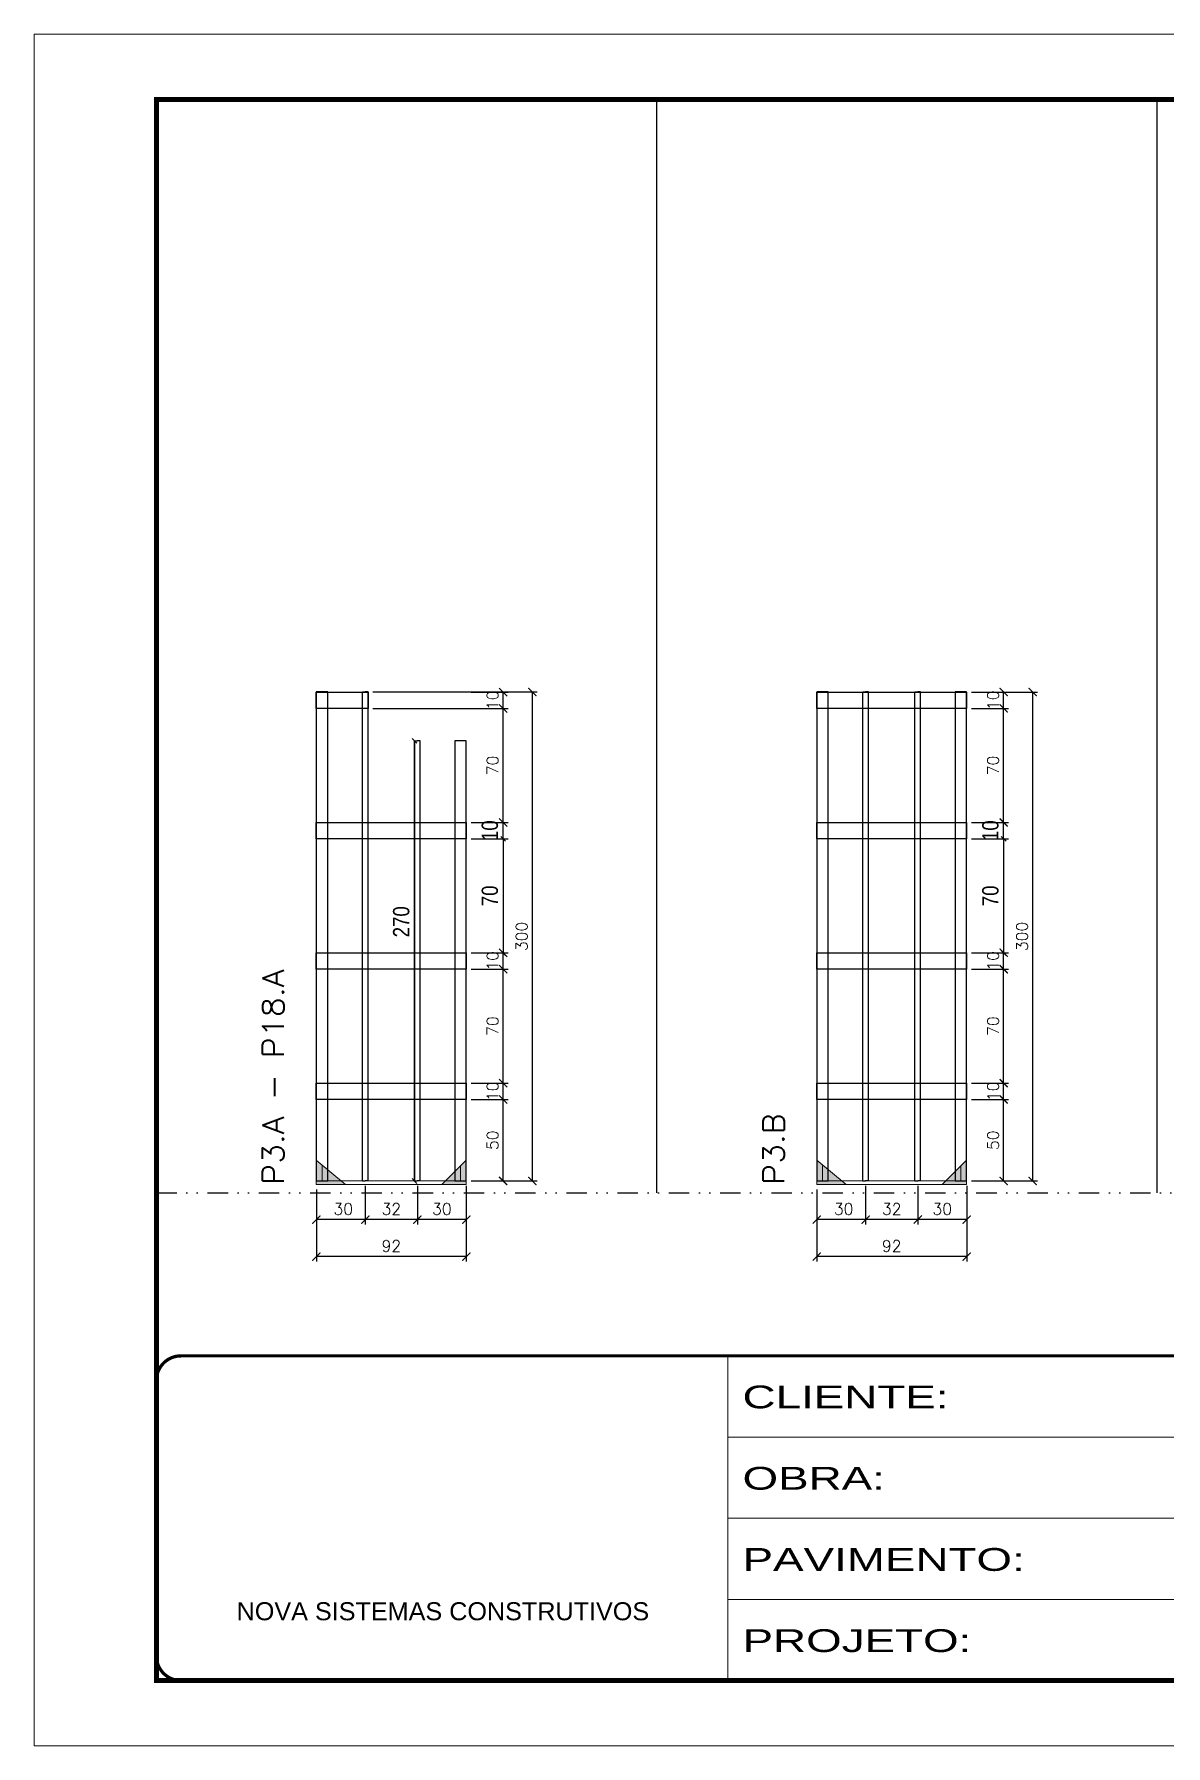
# Model space of a CAD drawing. Header units: millimetres. Extents: x 169816 to 178745, y 96537 to 113647.
# Drawn here: x 173013 to 173708, y 103429 to 104479 of the extents above; entities that cross this region are included whole.
import ezdxf

# ---------------------------------------------------------------- set-up
doc = ezdxf.new("R2010")
doc.units = ezdxf.units.MM
for name, pattern in [('CONTINUO', [0]), ('DASHED', [0.75, 0.5, -0.25]), ('DIVIDE2', [0.625, 0.25, -0.125, 0, -0.125, 0, -0.125]), ('HIDDEN', [0.375, 0.25, -0.125])]:
    doc.linetypes.add(name, pattern=pattern)
for name, color, linetype in [('COTA', 241, 'Continuous'), ('Nível', 160, 'Continuous'), ('SARR_2.2x10', 60, 'Continuous'), ('SARR_3.5x7', 81, 'Continuous'), ('SARR_7x7', 40, 'Continuous'), ('Texto Nível', 251, 'Continuous')]:
    doc.layers.add(name, color=color, linetype=linetype)
for name, color, linetype, lineweight in [('Folhas', 255, 'Continuous', 9), ('Madeira', 126, 'Continuous', 18), ('Sarr 2.2x7', 40, 'Continuous', 9), ('SARRAFO DE PRESSAO', 251, 'DASHED', 9), ('Texto Seção', 7, 'Continuous', 15)]:
    doc.layers.add(name, color=color, linetype=linetype, lineweight=lineweight)
doc.styles.add('ARIAL', font='arial.ttf')
doc.styles.add('COTA TECNICA', font='techl___.ttf', dxfattribs={"height": 10})
doc.styles.add('REGUA-120', font='ROMANS.shx', dxfattribs={"height": 15})
doc.styles.add('ROMANS', font='romans.shx')
doc.styles.add('Tecnologia', font='')
doc.styles.get('Tecnologia').set_extended_font_data('Forgotten Futurist')
doc.dimstyles.new('Cota Paínel', dxfattribs={"dimtxt": 7, "dimasz": 5, "dimexe": 3, "dimexo": 3, "dimgap": 3, "dimtad": 1, "dimdec": 1, "dimzin": 12, "dimdsep": 46, "dimtxsty": 'ROMANS', "dimblk": 'ARCHTICK', "dimcen": 0, "dimclrd": 4, "dimclre": 4, "dimclrt": 1, "dimadec": 1, "dimazin": 3, "dimtfac": 1, "dimtdec": 1, "dimtmove": 0, "dimatfit": 3, "dimldrblk": 'OBLIQUE', "dimfxl": 1, "dimtolj": 1, "dimtzin": 12, "dimarcsym": 0})
doc.dimstyles.new('PAINEL', dxfattribs={"dimtxt": 10, "dimasz": 3, "dimexe": 3, "dimexo": 3, "dimgap": 3, "dimtad": 1, "dimdec": 1, "dimzin": 12, "dimdsep": 46, "dimtxsty": 'COTA TECNICA', "dimblk1": 'OBLIQUE', "dimblk2": 'OBLIQUE', "dimsah": 1, "dimcen": 0.9, "dimclrd": 4, "dimclre": 4, "dimclrt": 240, "dimadec": 1, "dimazin": 3, "dimtfac": 1, "dimtdec": 1, "dimtmove": 0, "dimatfit": 3, "dimfxl": 1, "dimtolj": 1, "dimtzin": 12, "dimarcsym": 0})

# ---------------------------------------------------------------- blocks, each defined once
blk = doc.blocks.new('9999999999')
at = {"color": 30, "linetype": 'CONTINUO'}
for p, q in [((98564.6, 34230.2), (98564.6, 34429.4)), ((98564.6, 34379.6), (99584, 34379.6)), ((98564.6, 34329.8), (99488, 34329.8)), ((98564.6, 34280), (99488, 34280))]:
    blk.add_line(p, q, dxfattribs=at)
at = {"color": 30, "linetype": 'CONTINUO', "const_width": 2}
blk.add_lwpolyline([(99584, 34230.2), (99584, 34414.4, 0.414214), (99569, 34429.4), (98229, 34429.4, 0.414214), (98214, 34414.4), (98214, 34245.2, 0.414214), (98229, 34230.2), (99584, 34230.2)], format="xyb", dxfattribs=at)
at = {"layer": 'Folhas'}
blk.add_lwpolyline([(98139, 34190.2), (99624, 34190.2), (99624, 35240.2), (98139, 35240.2)], close=True, dxfattribs=at)
at = {"layer": 'Folhas', "color": 30, "const_width": 3}
blk.add_lwpolyline([(98214, 34230.2), (99584, 34230.2), (99584, 35200.2), (98214, 35200.2)], close=True, dxfattribs=at)
at = {"color": 7, "linetype": 'Continuous', "ltscale": 5, "style": 'ARIAL'}
blk.add_text('NOVA SISTEMAS CONSTRUTIVOS', height=11.059, dxfattribs=at).set_placement((98263.2, 34267.2))
at = {"layer": 'Folhas', "color": 7, "style": 'Tecnologia', "width": 1.5}
for s, p in [('CLIENTE:', (98573.7, 34397.2)), ('OBRA:', (98573.7, 34347.3)), ('PAVIMENTO:', (98573.7, 34297.5)), ('PROJETO:', (98573.7, 34247.7))]:
    blk.add_text(s, height=14, dxfattribs=at).set_placement(p)
blk = doc.blocks.new('_ArchTick')
at = {"color": 0, "linetype": 'ByBlock', "const_width": 0.15}
blk.add_lwpolyline([(-0.5, -0.5), (0.5, 0.5)], dxfattribs=at)
blk = doc.blocks.new('*D1181')
at = {"layer": 'COTA', "color": 4, "lineweight": -2, "transparency": 16777216}
for p, q in [((173186.2, 103756.8), (173186.2, 103725.6)), ((173278.2, 103756.8), (173278.2, 103725.6)), ((173278.2, 103728.6), (173186.2, 103728.6))]:
    blk.add_line(p, q, dxfattribs=at)
at = {"layer": 'Defpoints', "color": 0, "transparency": 16777216}
for p in [(173186.2, 103759.8), (173278.2, 103759.8), (173186.2, 103728.6)]:
    blk.add_point(p, dxfattribs=at)
at = {"layer": 'COTA', "color": 4, "lineweight": -2, "transparency": 16777216, "xscale": 5, "yscale": 5, "zscale": 5, "rotation": 180}
blk.add_blockref('_ArchTick', (173186.2, 103728.6), dxfattribs=at)
at = {"layer": 'COTA', "color": 4, "lineweight": -2, "transparency": 16777216, "xscale": 5, "yscale": 5, "zscale": 5}
blk.add_blockref('_ArchTick', (173278.2, 103728.6), dxfattribs=at)
at = {"layer": 'COTA', "color": 1, "transparency": 16777216, "insert": (173232.2, 103735.1), "char_height": 7, "attachment_point": 5, "style": 'ROMANS'}
blk.add_mtext('\\A1;92', dxfattribs=at)
blk = doc.blocks.new('_Oblique')
at = {"color": 0, "linetype": 'ByBlock', "lineweight": -2}
blk.add_line((-0.5, -0.5), (0.5, 0.5), dxfattribs=at)
blk = doc.blocks.new('*D1182')
at = {"layer": 'COTA', "color": 4, "lineweight": -2, "transparency": 16777216}
for p, q in [((173216.2, 103772), (173216.2, 103748.3)), ((173186.2, 103769.8), (173186.2, 103748.3)), ((173216.2, 103751.3), (173186.2, 103751.3))]:
    blk.add_line(p, q, dxfattribs=at)
at = {"layer": 'Defpoints', "color": 0, "transparency": 16777216}
for p in [(173186.2, 103772.8), (173216.2, 103775), (173186.2, 103751.3)]:
    blk.add_point(p, dxfattribs=at)
at = {"layer": 'COTA', "color": 4, "lineweight": -2, "transparency": 16777216, "xscale": 5, "yscale": 5, "zscale": 5, "rotation": 180}
blk.add_blockref('_ArchTick', (173186.2, 103751.3), dxfattribs=at)
at = {"layer": 'COTA', "color": 4, "lineweight": -2, "transparency": 16777216, "xscale": 5, "yscale": 5, "zscale": 5}
blk.add_blockref('_ArchTick', (173216.2, 103751.3), dxfattribs=at)
at = {"layer": 'COTA', "color": 1, "transparency": 16777216, "insert": (173202.7, 103757.8), "char_height": 7, "attachment_point": 5, "style": 'ROMANS'}
blk.add_mtext('\\A1;30', dxfattribs=at)
blk = doc.blocks.new('*D1183')
at = {"layer": 'COTA', "color": 4, "lineweight": -2, "transparency": 16777216}
for p, q in [((173248.2, 103772), (173248.2, 103748.3)), ((173278.2, 103772), (173278.2, 103748.3)), ((173278.2, 103751.3), (173248.2, 103751.3))]:
    blk.add_line(p, q, dxfattribs=at)
at = {"layer": 'Defpoints', "color": 0, "transparency": 16777216}
for p in [(173248.2, 103775), (173278.2, 103775), (173248.2, 103751.3)]:
    blk.add_point(p, dxfattribs=at)
at = {"layer": 'COTA', "color": 4, "lineweight": -2, "transparency": 16777216, "xscale": 5, "yscale": 5, "zscale": 5, "rotation": 180}
blk.add_blockref('_ArchTick', (173248.2, 103751.3), dxfattribs=at)
at = {"layer": 'COTA', "color": 4, "lineweight": -2, "transparency": 16777216, "xscale": 5, "yscale": 5, "zscale": 5}
blk.add_blockref('_ArchTick', (173278.2, 103751.3), dxfattribs=at)
at = {"layer": 'COTA', "color": 1, "transparency": 16777216, "insert": (173263.2, 103757.8), "char_height": 7, "attachment_point": 5, "style": 'ROMANS'}
blk.add_mtext('\\A1;30', dxfattribs=at)
blk = doc.blocks.new('*D1184')
at = {"layer": 'COTA', "color": 4, "lineweight": -2, "transparency": 16777216}
for p, q in [((173281.2, 103825), (173303.8, 103825)), ((173300.8, 103775), (173300.8, 103825)), ((173281.2, 103775), (173303.8, 103775))]:
    blk.add_line(p, q, dxfattribs=at)
at = {"layer": 'Defpoints', "color": 0, "transparency": 16777216}
for p in [(173278.2, 103825), (173300.8, 103825), (173278.2, 103775)]:
    blk.add_point(p, dxfattribs=at)
at = {"layer": 'COTA', "color": 4, "lineweight": -2, "transparency": 16777216, "xscale": 5, "yscale": 5, "zscale": 5}
for p, rotation in [((173300.8, 103825), 90), ((173300.8, 103775), 270)]:
    blk.add_blockref('_ArchTick', p, dxfattribs=dict(at, rotation=rotation))
at = {"layer": 'COTA', "color": 1, "transparency": 16777216, "insert": (173294.3, 103800), "char_height": 7, "attachment_point": 5, "rotation": 90, "style": 'ROMANS'}
blk.add_mtext('\\A1;50', dxfattribs=at)
blk = doc.blocks.new('*D1185')
at = {"layer": 'COTA', "color": 4, "lineweight": -2, "transparency": 16777216}
for p, q in [((173216.2, 103772), (173216.2, 103748.3)), ((173248.2, 103772), (173248.2, 103748.3)), ((173248.2, 103751.3), (173216.2, 103751.3))]:
    blk.add_line(p, q, dxfattribs=at)
at = {"layer": 'Defpoints', "color": 0, "transparency": 16777216}
for p in [(173216.2, 103775), (173248.2, 103775), (173216.2, 103751.3)]:
    blk.add_point(p, dxfattribs=at)
at = {"layer": 'COTA', "color": 4, "lineweight": -2, "transparency": 16777216, "xscale": 5, "yscale": 5, "zscale": 5, "rotation": 180}
blk.add_blockref('_ArchTick', (173216.2, 103751.3), dxfattribs=at)
at = {"layer": 'COTA', "color": 4, "lineweight": -2, "transparency": 16777216, "xscale": 5, "yscale": 5, "zscale": 5}
blk.add_blockref('_ArchTick', (173248.2, 103751.3), dxfattribs=at)
at = {"layer": 'COTA', "color": 1, "transparency": 16777216, "insert": (173232.2, 103757.8), "char_height": 7, "attachment_point": 5, "style": 'ROMANS'}
blk.add_mtext('\\A1;32', dxfattribs=at)
blk = doc.blocks.new('*D1186')
at = {"layer": 'COTA', "color": 4, "lineweight": -2, "transparency": 16777216}
for p, q in [((173281.2, 103835), (173303.8, 103835)), ((173300.8, 103825), (173300.8, 103835)), ((173281.2, 103825), (173303.8, 103825))]:
    blk.add_line(p, q, dxfattribs=at)
at = {"layer": 'Defpoints', "color": 0, "transparency": 16777216}
for p in [(173278.2, 103835), (173300.8, 103835), (173278.2, 103825)]:
    blk.add_point(p, dxfattribs=at)
at = {"layer": 'COTA', "color": 4, "lineweight": -2, "transparency": 16777216, "xscale": 5, "yscale": 5, "zscale": 5}
for p, rotation in [((173300.8, 103835), 90), ((173300.8, 103825), 270)]:
    blk.add_blockref('_ArchTick', p, dxfattribs=dict(at, rotation=rotation))
at = {"layer": 'COTA', "color": 1, "transparency": 16777216, "insert": (173294.3, 103830), "char_height": 7, "attachment_point": 5, "rotation": 90, "style": 'ROMANS'}
blk.add_mtext('\\A1;10', dxfattribs=at)
blk = doc.blocks.new('*D1187')
at = {"layer": 'COTA', "color": 4, "lineweight": -2, "transparency": 16777216}
for p, q in [((173281.2, 103904.9), (173303.8, 103904.9)), ((173300.8, 103835), (173300.8, 103904.9)), ((173281.2, 103835), (173303.8, 103835))]:
    blk.add_line(p, q, dxfattribs=at)
at = {"layer": 'Defpoints', "color": 0, "transparency": 16777216}
for p in [(173278.2, 103904.9), (173300.8, 103904.9), (173278.2, 103835)]:
    blk.add_point(p, dxfattribs=at)
at = {"layer": 'COTA', "color": 4, "lineweight": -2, "transparency": 16777216, "xscale": 5, "yscale": 5, "zscale": 5}
for p, rotation in [((173300.8, 103904.9), 90), ((173300.8, 103835), 270)]:
    blk.add_blockref('_ArchTick', p, dxfattribs=dict(at, rotation=rotation))
at = {"layer": 'COTA', "color": 1, "transparency": 16777216, "insert": (173294.3, 103870), "char_height": 7, "attachment_point": 5, "rotation": 90, "style": 'ROMANS'}
blk.add_mtext('\\A1;70', dxfattribs=at)
blk = doc.blocks.new('*D1188')
at = {"layer": 'COTA', "color": 4, "lineweight": -2, "transparency": 16777216}
for p, q in [((173281.2, 103915), (173303.8, 103915)), ((173300.8, 103905), (173300.8, 103915)), ((173281.2, 103905), (173303.8, 103905))]:
    blk.add_line(p, q, dxfattribs=at)
at = {"layer": 'Defpoints', "color": 0, "transparency": 16777216}
for p in [(173278.2, 103915), (173300.8, 103915), (173278.2, 103905)]:
    blk.add_point(p, dxfattribs=at)
at = {"layer": 'COTA', "color": 4, "lineweight": -2, "transparency": 16777216, "xscale": 5, "yscale": 5, "zscale": 5}
for p, rotation in [((173300.8, 103915), 90), ((173300.8, 103905), 270)]:
    blk.add_blockref('_ArchTick', p, dxfattribs=dict(at, rotation=rotation))
at = {"layer": 'COTA', "color": 1, "transparency": 16777216, "insert": (173294.3, 103910), "char_height": 7, "attachment_point": 5, "rotation": 90, "style": 'ROMANS'}
blk.add_mtext('\\A1;10', dxfattribs=at)
blk = doc.blocks.new('*D1189')
at = {"layer": 'COTA', "color": 4, "lineweight": -2, "transparency": 16777216}
for p, q in [((173220.9, 104075), (173321.7, 104075)), ((173318.7, 104075), (173318.7, 103775)), ((173281.2, 103775), (173321.7, 103775))]:
    blk.add_line(p, q, dxfattribs=at)
at = {"layer": 'Defpoints', "color": 0, "transparency": 16777216}
for p in [(173217.9, 104075), (173278.2, 103775), (173318.7, 103775)]:
    blk.add_point(p, dxfattribs=at)
at = {"layer": 'COTA', "color": 4, "lineweight": -2, "transparency": 16777216, "xscale": 5, "yscale": 5, "zscale": 5}
for p, rotation in [((173318.7, 104075), 90), ((173318.7, 103775), 270)]:
    blk.add_blockref('_ArchTick', p, dxfattribs=dict(at, rotation=rotation))
at = {"layer": 'COTA', "color": 1, "transparency": 16777216, "insert": (173312.2, 103925), "char_height": 7, "attachment_point": 5, "rotation": 90, "style": 'ROMANS'}
blk.add_mtext('\\A1;300', dxfattribs=at)
blk = doc.blocks.new('*D1192')
at = {"layer": 'COTA', "color": 4, "lineweight": -2, "transparency": 16777216}
for p, q in [((173220.9, 104064.9), (173303.8, 104064.9)), ((173300.8, 103994.9), (173300.8, 104064.9)), ((173281.2, 103994.9), (173303.8, 103994.9))]:
    blk.add_line(p, q, dxfattribs=at)
at = {"layer": 'Defpoints', "color": 0, "transparency": 16777216}
for p in [(173217.9, 104064.9), (173300.8, 104064.9), (173278.2, 103994.9)]:
    blk.add_point(p, dxfattribs=at)
at = {"layer": 'COTA', "color": 4, "lineweight": -2, "transparency": 16777216, "xscale": 5, "yscale": 5, "zscale": 5}
for p, rotation in [((173300.8, 104064.9), 90), ((173300.8, 103994.9), 270)]:
    blk.add_blockref('_ArchTick', p, dxfattribs=dict(at, rotation=rotation))
at = {"layer": 'COTA', "color": 1, "transparency": 16777216, "insert": (173294.3, 104029.9), "char_height": 7, "attachment_point": 5, "rotation": 90, "style": 'ROMANS'}
blk.add_mtext('\\A1;70', dxfattribs=at)
blk = doc.blocks.new('*D1193')
at = {"layer": 'COTA', "color": 4, "lineweight": -2, "transparency": 16777216}
for p, q in [((173281.2, 104074.9), (173303.8, 104074.9)), ((173300.8, 104064.9), (173300.8, 104074.9)), ((173220.9, 104064.9), (173303.8, 104064.9))]:
    blk.add_line(p, q, dxfattribs=at)
at = {"layer": 'Defpoints', "color": 0, "transparency": 16777216}
for p in [(173278.2, 104074.9), (173300.8, 104074.9), (173217.9, 104064.9)]:
    blk.add_point(p, dxfattribs=at)
at = {"layer": 'COTA', "color": 4, "lineweight": -2, "transparency": 16777216, "xscale": 5, "yscale": 5, "zscale": 5}
for p, rotation in [((173300.8, 104074.9), 90), ((173300.8, 104064.9), 270)]:
    blk.add_blockref('_ArchTick', p, dxfattribs=dict(at, rotation=rotation))
at = {"layer": 'COTA', "color": 1, "transparency": 16777216, "insert": (173294.3, 104069.9), "char_height": 7, "attachment_point": 5, "rotation": 90, "style": 'ROMANS'}
blk.add_mtext('\\A1;10', dxfattribs=at)
blk = doc.blocks.new('*D1190')
at = {"layer": 'COTA', "color": 4, "lineweight": -2, "transparency": 16777216}
for p, q in [((173281.2, 103994.9), (173303.8, 103994.9)), ((173300.8, 103984.9), (173300.8, 103994.9)), ((173281.2, 103984.9), (173303.8, 103984.9))]:
    blk.add_line(p, q, dxfattribs=at)
at = {"layer": 'Defpoints', "color": 0, "transparency": 16777216}
for p in [(173278.2, 103994.9), (173300.8, 103994.9), (173278.2, 103984.9)]:
    blk.add_point(p, dxfattribs=at)
at = {"layer": 'COTA', "color": 4, "lineweight": -2, "transparency": 16777216, "xscale": 3, "yscale": 3, "zscale": 3}
for p, rotation in [((173300.8, 103994.9), 90), ((173300.8, 103984.9), 270)]:
    blk.add_blockref('_Oblique', p, dxfattribs=dict(at, rotation=rotation))
at = {"layer": 'COTA', "color": 240, "transparency": 16777216, "insert": (173292.7, 103989.9), "char_height": 10, "attachment_point": 5, "rotation": 90, "style": 'COTA TECNICA'}
blk.add_mtext('\\A1;10', dxfattribs=at)
blk = doc.blocks.new('*D1191')
at = {"layer": 'COTA', "color": 4, "lineweight": -2, "transparency": 16777216}
for p, q in [((173281.2, 103984.9), (173303.8, 103984.9)), ((173300.8, 103984.9), (173300.8, 103914.9)), ((173281.2, 103914.9), (173303.8, 103914.9))]:
    blk.add_line(p, q, dxfattribs=at)
at = {"layer": 'Defpoints', "color": 0, "transparency": 16777216}
for p in [(173278.2, 103984.9), (173278.2, 103914.9), (173300.8, 103914.9)]:
    blk.add_point(p, dxfattribs=at)
at = {"layer": 'COTA', "color": 4, "lineweight": -2, "transparency": 16777216, "xscale": 3, "yscale": 3, "zscale": 3}
for p, rotation in [((173300.8, 103984.9), 90), ((173300.8, 103914.9), 270)]:
    blk.add_blockref('_Oblique', p, dxfattribs=dict(at, rotation=rotation))
at = {"layer": 'COTA', "color": 240, "transparency": 16777216, "insert": (173292.7, 103949.9), "char_height": 10, "attachment_point": 5, "rotation": 90, "style": 'COTA TECNICA'}
blk.add_mtext('\\A1;70', dxfattribs=at)
blk = doc.blocks.new('*D1194')
at = {"layer": 'COTA', "color": 4, "lineweight": -2, "transparency": 16777216}
for p, q in [((173243.4, 104045), (173243.4, 104045)), ((173246.4, 104045), (173246.4, 103775)), ((173249.4, 103775), (173249.4, 103775))]:
    blk.add_line(p, q, dxfattribs=at)
at = {"layer": 'Defpoints', "color": 0, "transparency": 16777216}
for p in [(173246.4, 104045), (173246.4, 103775), (173246.4, 103775)]:
    blk.add_point(p, dxfattribs=at)
at = {"layer": 'COTA', "color": 4, "lineweight": -2, "transparency": 16777216, "xscale": 3, "yscale": 3, "zscale": 3}
for p, rotation in [((173246.4, 104045), 90), ((173246.4, 103775), 270)]:
    blk.add_blockref('_Oblique', p, dxfattribs=dict(at, rotation=rotation))
at = {"layer": 'COTA', "color": 240, "transparency": 16777216, "insert": (173238.3, 103934), "char_height": 10, "attachment_point": 5, "rotation": 90, "style": 'COTA TECNICA'}
blk.add_mtext('\\A1;270', dxfattribs=at)
blk = doc.blocks.new('*D1195')
at = {"layer": 'COTA', "color": 4, "lineweight": -2, "transparency": 16777216}
for p, q in [((173493.3, 103756.8), (173493.3, 103725.6)), ((173585.3, 103756.8), (173585.3, 103725.6)), ((173585.3, 103728.6), (173493.3, 103728.6))]:
    blk.add_line(p, q, dxfattribs=at)
at = {"layer": 'Defpoints', "color": 0, "transparency": 16777216}
for p in [(173493.3, 103759.8), (173585.3, 103759.8), (173493.3, 103728.6)]:
    blk.add_point(p, dxfattribs=at)
at = {"layer": 'COTA', "color": 4, "lineweight": -2, "transparency": 16777216, "xscale": 5, "yscale": 5, "zscale": 5, "rotation": 180}
blk.add_blockref('_ArchTick', (173493.3, 103728.6), dxfattribs=at)
at = {"layer": 'COTA', "color": 4, "lineweight": -2, "transparency": 16777216, "xscale": 5, "yscale": 5, "zscale": 5}
blk.add_blockref('_ArchTick', (173585.3, 103728.6), dxfattribs=at)
at = {"layer": 'COTA', "color": 1, "transparency": 16777216, "insert": (173539.3, 103735.1), "char_height": 7, "attachment_point": 5, "style": 'ROMANS'}
blk.add_mtext('\\A1;92', dxfattribs=at)
blk = doc.blocks.new('*D1196')
at = {"layer": 'COTA', "color": 4, "lineweight": -2, "transparency": 16777216}
for p, q in [((173523.3, 103772), (173523.3, 103748.3)), ((173493.3, 103769.8), (173493.3, 103748.3)), ((173523.3, 103751.3), (173493.3, 103751.3))]:
    blk.add_line(p, q, dxfattribs=at)
at = {"layer": 'Defpoints', "color": 0, "transparency": 16777216}
for p in [(173493.3, 103772.8), (173523.3, 103775), (173493.3, 103751.3)]:
    blk.add_point(p, dxfattribs=at)
at = {"layer": 'COTA', "color": 4, "lineweight": -2, "transparency": 16777216, "xscale": 5, "yscale": 5, "zscale": 5, "rotation": 180}
blk.add_blockref('_ArchTick', (173493.3, 103751.3), dxfattribs=at)
at = {"layer": 'COTA', "color": 4, "lineweight": -2, "transparency": 16777216, "xscale": 5, "yscale": 5, "zscale": 5}
blk.add_blockref('_ArchTick', (173523.3, 103751.3), dxfattribs=at)
at = {"layer": 'COTA', "color": 1, "transparency": 16777216, "insert": (173509.8, 103757.8), "char_height": 7, "attachment_point": 5, "style": 'ROMANS'}
blk.add_mtext('\\A1;30', dxfattribs=at)
blk = doc.blocks.new('*D1197')
at = {"layer": 'COTA', "color": 4, "lineweight": -2, "transparency": 16777216}
for p, q in [((173555.3, 103772), (173555.3, 103748.3)), ((173585.3, 103772), (173585.3, 103748.3)), ((173585.3, 103751.3), (173555.3, 103751.3))]:
    blk.add_line(p, q, dxfattribs=at)
at = {"layer": 'Defpoints', "color": 0, "transparency": 16777216}
for p in [(173555.3, 103775), (173585.3, 103775), (173555.3, 103751.3)]:
    blk.add_point(p, dxfattribs=at)
at = {"layer": 'COTA', "color": 4, "lineweight": -2, "transparency": 16777216, "xscale": 5, "yscale": 5, "zscale": 5, "rotation": 180}
blk.add_blockref('_ArchTick', (173555.3, 103751.3), dxfattribs=at)
at = {"layer": 'COTA', "color": 4, "lineweight": -2, "transparency": 16777216, "xscale": 5, "yscale": 5, "zscale": 5}
blk.add_blockref('_ArchTick', (173585.3, 103751.3), dxfattribs=at)
at = {"layer": 'COTA', "color": 1, "transparency": 16777216, "insert": (173570.3, 103757.8), "char_height": 7, "attachment_point": 5, "style": 'ROMANS'}
blk.add_mtext('\\A1;30', dxfattribs=at)
blk = doc.blocks.new('*D1198')
at = {"layer": 'COTA', "color": 4, "lineweight": -2, "transparency": 16777216}
for p, q in [((173588.3, 103825), (173611, 103825)), ((173608, 103775), (173608, 103825)), ((173588.3, 103775), (173611, 103775))]:
    blk.add_line(p, q, dxfattribs=at)
at = {"layer": 'Defpoints', "color": 0, "transparency": 16777216}
for p in [(173585.3, 103825), (173608, 103825), (173585.3, 103775)]:
    blk.add_point(p, dxfattribs=at)
at = {"layer": 'COTA', "color": 4, "lineweight": -2, "transparency": 16777216, "xscale": 5, "yscale": 5, "zscale": 5}
for p, rotation in [((173608, 103825), 90), ((173608, 103775), 270)]:
    blk.add_blockref('_ArchTick', p, dxfattribs=dict(at, rotation=rotation))
at = {"layer": 'COTA', "color": 1, "transparency": 16777216, "insert": (173601.5, 103800), "char_height": 7, "attachment_point": 5, "rotation": 90, "style": 'ROMANS'}
blk.add_mtext('\\A1;50', dxfattribs=at)
blk = doc.blocks.new('*D1199')
at = {"layer": 'COTA', "color": 4, "lineweight": -2, "transparency": 16777216}
for p, q in [((173523.3, 103772), (173523.3, 103748.3)), ((173555.3, 103772), (173555.3, 103748.3)), ((173555.3, 103751.3), (173523.3, 103751.3))]:
    blk.add_line(p, q, dxfattribs=at)
at = {"layer": 'Defpoints', "color": 0, "transparency": 16777216}
for p in [(173523.3, 103775), (173555.3, 103775), (173523.3, 103751.3)]:
    blk.add_point(p, dxfattribs=at)
at = {"layer": 'COTA', "color": 4, "lineweight": -2, "transparency": 16777216, "xscale": 5, "yscale": 5, "zscale": 5, "rotation": 180}
blk.add_blockref('_ArchTick', (173523.3, 103751.3), dxfattribs=at)
at = {"layer": 'COTA', "color": 4, "lineweight": -2, "transparency": 16777216, "xscale": 5, "yscale": 5, "zscale": 5}
blk.add_blockref('_ArchTick', (173555.3, 103751.3), dxfattribs=at)
at = {"layer": 'COTA', "color": 1, "transparency": 16777216, "insert": (173539.3, 103757.8), "char_height": 7, "attachment_point": 5, "style": 'ROMANS'}
blk.add_mtext('\\A1;32', dxfattribs=at)
blk = doc.blocks.new('*D1200')
at = {"layer": 'COTA', "color": 4, "lineweight": -2, "transparency": 16777216}
for p, q in [((173588.3, 103835), (173611, 103835)), ((173608, 103825), (173608, 103835)), ((173588.3, 103825), (173611, 103825))]:
    blk.add_line(p, q, dxfattribs=at)
at = {"layer": 'Defpoints', "color": 0, "transparency": 16777216}
for p in [(173585.3, 103835), (173608, 103835), (173585.3, 103825)]:
    blk.add_point(p, dxfattribs=at)
at = {"layer": 'COTA', "color": 4, "lineweight": -2, "transparency": 16777216, "xscale": 5, "yscale": 5, "zscale": 5}
for p, rotation in [((173608, 103835), 90), ((173608, 103825), 270)]:
    blk.add_blockref('_ArchTick', p, dxfattribs=dict(at, rotation=rotation))
at = {"layer": 'COTA', "color": 1, "transparency": 16777216, "insert": (173601.5, 103830), "char_height": 7, "attachment_point": 5, "rotation": 90, "style": 'ROMANS'}
blk.add_mtext('\\A1;10', dxfattribs=at)
blk = doc.blocks.new('*D1201')
at = {"layer": 'COTA', "color": 4, "lineweight": -2, "transparency": 16777216}
for p, q in [((173588.3, 103904.9), (173611, 103904.9)), ((173608, 103835), (173608, 103904.9)), ((173588.3, 103835), (173611, 103835))]:
    blk.add_line(p, q, dxfattribs=at)
at = {"layer": 'Defpoints', "color": 0, "transparency": 16777216}
for p in [(173585.3, 103904.9), (173608, 103904.9), (173585.3, 103835)]:
    blk.add_point(p, dxfattribs=at)
at = {"layer": 'COTA', "color": 4, "lineweight": -2, "transparency": 16777216, "xscale": 5, "yscale": 5, "zscale": 5}
for p, rotation in [((173608, 103904.9), 90), ((173608, 103835), 270)]:
    blk.add_blockref('_ArchTick', p, dxfattribs=dict(at, rotation=rotation))
at = {"layer": 'COTA', "color": 1, "transparency": 16777216, "insert": (173601.5, 103870), "char_height": 7, "attachment_point": 5, "rotation": 90, "style": 'ROMANS'}
blk.add_mtext('\\A1;70', dxfattribs=at)
blk = doc.blocks.new('*D1202')
at = {"layer": 'COTA', "color": 4, "lineweight": -2, "transparency": 16777216}
for p, q in [((173588.3, 103915), (173611, 103915)), ((173608, 103905), (173608, 103915)), ((173588.3, 103905), (173611, 103905))]:
    blk.add_line(p, q, dxfattribs=at)
at = {"layer": 'Defpoints', "color": 0, "transparency": 16777216}
for p in [(173585.3, 103915), (173608, 103915), (173585.3, 103905)]:
    blk.add_point(p, dxfattribs=at)
at = {"layer": 'COTA', "color": 4, "lineweight": -2, "transparency": 16777216, "xscale": 5, "yscale": 5, "zscale": 5}
for p, rotation in [((173608, 103915), 90), ((173608, 103905), 270)]:
    blk.add_blockref('_ArchTick', p, dxfattribs=dict(at, rotation=rotation))
at = {"layer": 'COTA', "color": 1, "transparency": 16777216, "insert": (173601.5, 103910), "char_height": 7, "attachment_point": 5, "rotation": 90, "style": 'ROMANS'}
blk.add_mtext('\\A1;10', dxfattribs=at)
blk = doc.blocks.new('*D1203')
at = {"layer": 'COTA', "color": 4, "lineweight": -2, "transparency": 16777216}
for p, q in [((173588.3, 104074.9), (173628.8, 104074.9)), ((173625.8, 104074.9), (173625.8, 103775)), ((173588.3, 103775), (173628.8, 103775))]:
    blk.add_line(p, q, dxfattribs=at)
at = {"layer": 'Defpoints', "color": 0, "transparency": 16777216}
for p in [(173585.3, 104074.9), (173585.3, 103775), (173625.8, 103775)]:
    blk.add_point(p, dxfattribs=at)
at = {"layer": 'COTA', "color": 4, "lineweight": -2, "transparency": 16777216, "xscale": 5, "yscale": 5, "zscale": 5}
for p, rotation in [((173625.8, 104074.9), 90), ((173625.8, 103775), 270)]:
    blk.add_blockref('_ArchTick', p, dxfattribs=dict(at, rotation=rotation))
at = {"layer": 'COTA', "color": 1, "transparency": 16777216, "insert": (173619.3, 103925), "char_height": 7, "attachment_point": 5, "rotation": 90, "style": 'ROMANS'}
blk.add_mtext('\\A1;300', dxfattribs=at)
blk = doc.blocks.new('*D1204')
at = {"layer": 'COTA', "color": 4, "lineweight": -2, "transparency": 16777216}
for p, q in [((173588.3, 104064.9), (173611, 104064.9)), ((173608, 103994.9), (173608, 104064.9)), ((173588.3, 103994.9), (173611, 103994.9))]:
    blk.add_line(p, q, dxfattribs=at)
at = {"layer": 'Defpoints', "color": 0, "transparency": 16777216}
for p in [(173585.3, 104064.9), (173608, 104064.9), (173585.3, 103994.9)]:
    blk.add_point(p, dxfattribs=at)
at = {"layer": 'COTA', "color": 4, "lineweight": -2, "transparency": 16777216, "xscale": 5, "yscale": 5, "zscale": 5}
for p, rotation in [((173608, 104064.9), 90), ((173608, 103994.9), 270)]:
    blk.add_blockref('_ArchTick', p, dxfattribs=dict(at, rotation=rotation))
at = {"layer": 'COTA', "color": 1, "transparency": 16777216, "insert": (173601.5, 104029.9), "char_height": 7, "attachment_point": 5, "rotation": 90, "style": 'ROMANS'}
blk.add_mtext('\\A1;70', dxfattribs=at)
blk = doc.blocks.new('*D1205')
at = {"layer": 'COTA', "color": 4, "lineweight": -2, "transparency": 16777216}
for p, q in [((173588.3, 104074.9), (173611, 104074.9)), ((173608, 104064.9), (173608, 104074.9)), ((173588.3, 104064.9), (173611, 104064.9))]:
    blk.add_line(p, q, dxfattribs=at)
at = {"layer": 'Defpoints', "color": 0, "transparency": 16777216}
for p in [(173585.3, 104074.9), (173608, 104074.9), (173585.3, 104064.9)]:
    blk.add_point(p, dxfattribs=at)
at = {"layer": 'COTA', "color": 4, "lineweight": -2, "transparency": 16777216, "xscale": 5, "yscale": 5, "zscale": 5}
for p, rotation in [((173608, 104074.9), 90), ((173608, 104064.9), 270)]:
    blk.add_blockref('_ArchTick', p, dxfattribs=dict(at, rotation=rotation))
at = {"layer": 'COTA', "color": 1, "transparency": 16777216, "insert": (173601.5, 104069.9), "char_height": 7, "attachment_point": 5, "rotation": 90, "style": 'ROMANS'}
blk.add_mtext('\\A1;10', dxfattribs=at)
blk = doc.blocks.new('*D1206')
at = {"layer": 'COTA', "color": 4, "lineweight": -2, "transparency": 16777216}
for p, q in [((173588.3, 103994.9), (173611, 103994.9)), ((173608, 103984.9), (173608, 103994.9)), ((173588.3, 103984.9), (173611, 103984.9))]:
    blk.add_line(p, q, dxfattribs=at)
at = {"layer": 'Defpoints', "color": 0, "transparency": 16777216}
for p in [(173585.3, 103994.9), (173608, 103994.9), (173585.3, 103984.9)]:
    blk.add_point(p, dxfattribs=at)
at = {"layer": 'COTA', "color": 4, "lineweight": -2, "transparency": 16777216, "xscale": 3, "yscale": 3, "zscale": 3}
for p, rotation in [((173608, 103994.9), 90), ((173608, 103984.9), 270)]:
    blk.add_blockref('_Oblique', p, dxfattribs=dict(at, rotation=rotation))
at = {"layer": 'COTA', "color": 240, "transparency": 16777216, "insert": (173599.9, 103989.9), "char_height": 10, "attachment_point": 5, "rotation": 90, "style": 'COTA TECNICA'}
blk.add_mtext('\\A1;10', dxfattribs=at)
blk = doc.blocks.new('*D1207')
at = {"layer": 'COTA', "color": 4, "lineweight": -2, "transparency": 16777216}
for p, q in [((173588.3, 103984.9), (173611, 103984.9)), ((173608, 103984.9), (173608, 103914.9)), ((173588.3, 103914.9), (173611, 103914.9))]:
    blk.add_line(p, q, dxfattribs=at)
at = {"layer": 'Defpoints', "color": 0, "transparency": 16777216}
for p in [(173585.3, 103984.9), (173585.3, 103914.9), (173608, 103914.9)]:
    blk.add_point(p, dxfattribs=at)
at = {"layer": 'COTA', "color": 4, "lineweight": -2, "transparency": 16777216, "xscale": 3, "yscale": 3, "zscale": 3}
for p, rotation in [((173608, 103984.9), 90), ((173608, 103914.9), 270)]:
    blk.add_blockref('_Oblique', p, dxfattribs=dict(at, rotation=rotation))
at = {"layer": 'COTA', "color": 240, "transparency": 16777216, "insert": (173599.9, 103949.9), "char_height": 10, "attachment_point": 5, "rotation": 90, "style": 'COTA TECNICA'}
blk.add_mtext('\\A1;70', dxfattribs=at)

msp = doc.modelspace()

# ---------------------------------------------------------------- hatches: boundary and pattern name
at = {"layer": 'Madeira'}
h = msp.add_hatch(color=252, dxfattribs=at)
h.dxf.hatch_style = 2
h.paths.add_polyline_path([(173186.15, 103787.78), (173186.15, 103772.78), (173204.15, 103772.78)])
h = msp.add_hatch(color=252, dxfattribs=at)
h.dxf.hatch_style = 2
h.paths.add_polyline_path([(173278.15, 103787.78), (173278.15, 103772.78), (173263.15, 103772.78)])
h = msp.add_hatch(color=252, dxfattribs=at)
h.dxf.hatch_style = 2
h.paths.add_polyline_path([(173493.29, 103787.78), (173493.29, 103772.78), (173511.29, 103772.78)])
h = msp.add_hatch(color=252, dxfattribs=at)
h.dxf.hatch_style = 2
h.paths.add_polyline_path([(173585.29, 103787.78), (173585.29, 103772.78), (173570.29, 103772.78)])

# ---------------------------------------------------------------- linework, layer by layer
at = {"layer": 'Madeira', "color": 1, "linetype": 'HIDDEN'}
for p, q in [((173189.65, 103784.28), (173189.65, 103774.98)), ((173189.65, 103784.28), (173189.65, 103774.98)), ((173274.65, 103784.28), (173274.65, 103774.98)), ((173274.65, 103784.28), (173274.65, 103774.98)), ((173496.79, 103784.28), (173496.79, 103774.98)), ((173496.79, 103784.28), (173496.79, 103774.98)), ((173581.79, 103784.28), (173581.79, 103774.98)), ((173581.79, 103784.28), (173581.79, 103774.98)), ((173195.98, 103774.98), (173186.15, 103774.98)), ((173195.98, 103774.98), (173186.15, 103774.98)), ((173201.95, 103774.98), (173186.15, 103774.98)), ((173193.15, 103780.78), (173193.15, 103774.98)), ((173265.35, 103774.98), (173278.15, 103774.98)), ((173268.32, 103774.98), (173278.15, 103774.98)), ((173268.32, 103774.98), (173278.15, 103774.98)), ((173503.12, 103774.98), (173493.29, 103774.98)), ((173503.12, 103774.98), (173493.29, 103774.98)), ((173509.09, 103774.98), (173493.29, 103774.98)), ((173500.29, 103780.78), (173500.29, 103774.98)), ((173572.49, 103774.98), (173585.29, 103774.98)), ((173575.46, 103774.98), (173585.29, 103774.98)), ((173575.46, 103774.98), (173585.29, 103774.98))]:
    msp.add_line(p, q, dxfattribs=at)
at = {"layer": 'Madeira'}
for p, q in [((173186.15, 103774.98), (173186.15, 103772.78)), ((173186.15, 103774.98), (173186.15, 103772.78)), ((173186.15, 103774.98), (173186.15, 103772.78)), ((173493.29, 103774.98), (173493.29, 103772.78)), ((173493.29, 103774.98), (173493.29, 103772.78)), ((173493.29, 103774.98), (173493.29, 103772.78))]:
    msp.add_line(p, q, dxfattribs=at)
at = {"layer": 'Madeira', "color": 0}
for points in [[(173186.15, 103787.78), (173186.15, 103772.78), (173204.15, 103772.78), (173186.15, 103787.78)], [(173278.15, 103787.78), (173278.15, 103772.78), (173263.15, 103772.78), (173278.15, 103787.78)], [(173493.29, 103787.78), (173493.29, 103772.78), (173511.29, 103772.78), (173493.29, 103787.78)], [(173585.29, 103787.78), (173585.29, 103772.78), (173570.29, 103772.78), (173585.29, 103787.78)]]:
    msp.add_lwpolyline(points, dxfattribs=at)
at = {"layer": 'Nível', "color": 4, "linetype": 'DIVIDE2', "ltscale": 50}
msp.add_line((173088.02, 103767.79), (174458.02, 103767.79), dxfattribs=at)
at = {"layer": 'Sarr 2.2x7'}
for points in [[(173278.15, 103774.98), (173186.15, 103774.98), (173186.15, 103772.78), (173278.15, 103772.78)], [(173278.15, 103774.98), (173186.15, 103774.98), (173186.15, 103772.78), (173278.15, 103772.78)], [(173585.29, 103774.98), (173493.29, 103774.98), (173493.29, 103772.78), (173585.29, 103772.78)], [(173585.29, 103774.98), (173493.29, 103774.98), (173493.29, 103772.78), (173585.29, 103772.78)]]:
    msp.add_lwpolyline(points, close=True, dxfattribs=at)
at = {"layer": 'SARR_2.2x10'}
for points in [[(173186.15, 104074.95), (173217.9, 104074.95), (173217.9, 104064.95), (173186.15, 104064.95)], [(173493.29, 104074.95), (173585.29, 104074.95), (173585.29, 104064.95), (173493.29, 104064.95)], [(173186.15, 103994.95), (173278.15, 103994.95), (173278.15, 103984.95), (173186.15, 103984.95)], [(173186.15, 103994.95), (173278.15, 103994.95), (173278.15, 103984.95), (173186.15, 103984.95)], [(173493.29, 103994.95), (173585.29, 103994.95), (173585.29, 103984.95), (173493.29, 103984.95)], [(173493.29, 103994.95), (173585.29, 103994.95), (173585.29, 103984.95), (173493.29, 103984.95)], [(173186.15, 103914.95), (173278.15, 103914.95), (173278.15, 103904.95), (173186.15, 103904.95)], [(173186.15, 103914.95), (173278.15, 103914.95), (173278.15, 103904.95), (173186.15, 103904.95)], [(173493.29, 103914.95), (173585.29, 103914.95), (173585.29, 103904.95), (173493.29, 103904.95)], [(173493.29, 103914.95), (173585.29, 103914.95), (173585.29, 103904.95), (173493.29, 103904.95)], [(173186.15, 103834.95), (173278.15, 103834.95), (173278.15, 103824.95), (173186.15, 103824.95)], [(173186.15, 103834.95), (173278.15, 103834.95), (173278.15, 103824.95), (173186.15, 103824.95)], [(173493.29, 103834.95), (173585.29, 103834.95), (173585.29, 103824.95), (173493.29, 103824.95)], [(173493.29, 103834.95), (173585.29, 103834.95), (173585.29, 103824.95), (173493.29, 103824.95)]]:
    msp.add_lwpolyline(points, close=True, dxfattribs=at)
at = {"layer": 'SARR_3.5x7'}
for p, q in [((173214.4, 103774.98), (173214.4, 104074.98)), ((173214.4, 104074.98), (173216.15, 104074.98)), ((173214.4, 103774.98), (173214.4, 104074.98)), ((173214.4, 104074.98), (173216.15, 104074.98)), ((173217.9, 104074.98), (173216.15, 104074.98)), ((173217.9, 104074.98), (173216.15, 104074.98)), ((173217.9, 103774.98), (173217.9, 104074.98)), ((173217.9, 103774.98), (173217.9, 104074.98)), ((173521.54, 103774.98), (173521.54, 104074.98)), ((173521.54, 104074.98), (173523.29, 104074.98)), ((173521.54, 103774.98), (173521.54, 104074.98)), ((173521.54, 104074.98), (173523.29, 104074.98)), ((173525.04, 104074.98), (173523.29, 104074.98)), ((173525.04, 104074.98), (173523.29, 104074.98)), ((173525.04, 103774.98), (173525.04, 104074.98)), ((173525.04, 103774.98), (173525.04, 104074.98)), ((173553.54, 103774.98), (173553.54, 104074.98)), ((173553.54, 104074.98), (173555.29, 104074.98)), ((173553.54, 103774.98), (173553.54, 104074.98)), ((173553.54, 104074.98), (173555.29, 104074.98)), ((173557.04, 104074.98), (173555.29, 104074.98)), ((173557.04, 104074.98), (173555.29, 104074.98)), ((173557.04, 103774.98), (173557.04, 104074.98)), ((173557.04, 103774.98), (173557.04, 104074.98)), ((173246.4, 103774.98), (173246.4, 104044.98)), ((173246.4, 104044.98), (173248.15, 104044.98)), ((173246.4, 103774.98), (173246.4, 104044.98)), ((173246.4, 104044.98), (173248.15, 104044.98)), ((173249.9, 104044.98), (173248.15, 104044.98)), ((173249.9, 104044.98), (173248.15, 104044.98)), ((173249.9, 103774.98), (173249.9, 104044.98)), ((173249.9, 103774.98), (173249.9, 104044.98)), ((173214.4, 103774.98), (173216.15, 103774.98)), ((173214.4, 103774.98), (173216.15, 103774.98)), ((173217.9, 103774.98), (173216.15, 103774.98)), ((173217.9, 103774.98), (173216.15, 103774.98)), ((173246.4, 103774.98), (173248.15, 103774.98)), ((173246.4, 103774.98), (173248.15, 103774.98)), ((173249.9, 103774.98), (173248.15, 103774.98)), ((173249.9, 103774.98), (173248.15, 103774.98)), ((173521.54, 103774.98), (173523.29, 103774.98)), ((173521.54, 103774.98), (173523.29, 103774.98)), ((173525.04, 103774.98), (173523.29, 103774.98)), ((173525.04, 103774.98), (173523.29, 103774.98)), ((173553.54, 103774.98), (173555.29, 103774.98)), ((173553.54, 103774.98), (173555.29, 103774.98)), ((173557.04, 103774.98), (173555.29, 103774.98)), ((173557.04, 103774.98), (173555.29, 103774.98))]:
    msp.add_line(p, q, dxfattribs=at)
at = {"layer": 'SARR_7x7'}
for points in [[(173186.15, 103774.98), (173193.15, 103774.98), (173193.15, 104074.98), (173186.15, 104074.98)], [(173186.15, 103774.98), (173193.15, 103774.98), (173193.15, 104074.98), (173186.15, 104074.98)], [(173493.29, 103774.98), (173500.29, 103774.98), (173500.29, 104074.98), (173493.29, 104074.98)], [(173493.29, 103774.98), (173500.29, 103774.98), (173500.29, 104074.98), (173493.29, 104074.98)], [(173578.29, 103774.98), (173585.29, 103774.98), (173585.29, 104074.98), (173578.29, 104074.98)], [(173578.29, 103774.98), (173585.29, 103774.98), (173585.29, 104074.98), (173578.29, 104074.98)], [(173271.15, 103774.98), (173278.15, 103774.98), (173278.15, 104044.98), (173271.15, 104044.98)], [(173271.15, 103774.98), (173278.15, 103774.98), (173278.15, 104044.98), (173271.15, 104044.98)]]:
    msp.add_lwpolyline(points, close=True, dxfattribs=at)
at = {"layer": 'Texto Nível'}
for p, q in [((173395.16, 103767.79), (173395.16, 104438.5)), ((173702.3, 103767.79), (173702.3, 104438.5))]:
    msp.add_line(p, q, dxfattribs=at)

# ---------------------------------------------------------------- block references
at = {"layer": 'SARRAFO DE PRESSAO', "color": 6, "linetype": 'ByBlock'}
msp.add_blockref('9999999999', (74874.04, 69238.3), dxfattribs=at)

# ---------------------------------------------------------------- texts
at = {"layer": 'Texto Seção', "style": 'REGUA-120', "width": 1.1}
for s, p in [('P3.A - P18.A', (173166.21, 103772.55)), ('P3.B', (173473.35, 103772.55))]:
    msp.add_text(s, height=13, rotation=90, dxfattribs=at).set_placement(p)

# ---------------------------------------------------------------- dimensions: what is measured, and where the dimension line sits
at = {"layer": 'COTA'}
for base, p1, p2, picture, middle in [((173318.66, 103774.99), (173217.9, 104074.99), (173278.15, 103774.99), '*D1189', (173318.66, 103924.99)), ((173300.85, 104074.95), (173217.9, 104064.95), (173278.15, 104074.95), '*D1193', (173300.85, 104069.95)), ((173625.8, 103774.99), (173585.29, 104074.95), (173585.29, 103774.99), '*D1203', (173625.8, 103924.99)), ((173607.99, 104074.95), (173585.29, 104064.95), (173585.29, 104074.95), '*D1205', (173607.99, 104069.95)), ((173300.85, 103914.99), (173278.15, 103904.99), (173278.15, 103914.99), '*D1188', (173300.85, 103909.99)), ((173607.99, 103914.99), (173585.29, 103904.99), (173585.29, 103914.99), '*D1202', (173607.99, 103909.99))]:
    dim = msp.add_linear_dim(base=base, p1=p1, p2=p2, angle=90, dimstyle='Cota Paínel', override={"dimtad": 3}, dxfattribs=at)
    dim.commit()
    dim.dimension.update_dxf_attribs({"geometry": picture, "text_midpoint": middle, "dimtype": 160})
for base, p1, p2, picture, middle in [((173300.85, 104064.95), (173278.15, 103994.95), (173217.9, 104064.95), '*D1192', (173294.35, 104029.95)), ((173607.99, 104064.95), (173585.29, 103994.95), (173585.29, 104064.95), '*D1204', (173601.49, 104029.95)), ((173300.85, 103904.95), (173278.15, 103834.99), (173278.15, 103904.95), '*D1187', (173294.35, 103869.97)), ((173607.99, 103904.95), (173585.29, 103834.99), (173585.29, 103904.95), '*D1201', (173601.49, 103869.97))]:
    dim = msp.add_linear_dim(base=base, p1=p1, p2=p2, angle=90, dimstyle='Cota Paínel', override={"dimtad": 3}, dxfattribs=at)
    dim.commit()
    dim.dimension.update_dxf_attribs({"geometry": picture, "text_midpoint": middle})
for base, p1, p2, angle, dimstyle, picture, middle in [((173246.4, 103774.98), (173246.4, 104044.98), (173246.4, 103774.98), 90, 'PAINEL', '*D1194', (173246.4, 103933.95)), ((173300.85, 103994.95), (173278.15, 103984.95), (173278.15, 103994.95), 90, 'PAINEL', '*D1190', (173300.85, 103989.95)), ((173607.99, 103994.95), (173585.29, 103984.95), (173585.29, 103994.95), 90, 'PAINEL', '*D1206', (173607.99, 103989.95)), ((173300.85, 103834.99), (173278.15, 103824.99), (173278.15, 103834.99), 90, 'Cota Paínel', '*D1186', (173300.85, 103829.99)), ((173607.99, 103834.99), (173585.29, 103824.99), (173585.29, 103834.99), 90, 'Cota Paínel', '*D1200', (173607.99, 103829.99)), ((173186.15, 103751.29), (173216.15, 103774.99), (173186.15, 103772.79), 180, 'Cota Paínel', '*D1182', (173202.65, 103751.29)), ((173493.29, 103751.29), (173523.29, 103774.99), (173493.29, 103772.79), 180, 'Cota Paínel', '*D1196', (173509.79, 103751.29)), ((173186.15, 103728.61), (173278.15, 103759.79), (173186.15, 103759.79), 180, 'Cota Paínel', '*D1181', (173232.15, 103728.61)), ((173493.29, 103728.61), (173585.29, 103759.79), (173493.29, 103759.79), 180, 'Cota Paínel', '*D1195', (173539.29, 103728.61))]:
    dim = msp.add_linear_dim(base=base, p1=p1, p2=p2, angle=angle, dimstyle=dimstyle, dxfattribs=at)
    dim.commit()
    dim.dimension.update_dxf_attribs({"geometry": picture, "text_midpoint": middle, "dimtype": 160})
for base, p1, p2, angle, dimstyle, picture, middle in [((173300.85, 103914.95), (173278.15, 103984.95), (173278.15, 103914.95), 90, 'PAINEL', '*D1191', (173292.75, 103949.95)), ((173607.99, 103914.95), (173585.29, 103984.95), (173585.29, 103914.95), 90, 'PAINEL', '*D1207', (173599.89, 103949.95)), ((173300.85, 103824.99), (173278.15, 103774.99), (173278.15, 103824.99), 90, 'Cota Paínel', '*D1184', (173294.35, 103799.99)), ((173607.99, 103824.99), (173585.29, 103774.99), (173585.29, 103824.99), 90, 'Cota Paínel', '*D1198', (173601.49, 103799.99)), ((173216.15, 103751.29), (173248.15, 103774.99), (173216.15, 103774.99), 180, 'Cota Paínel', '*D1185', (173232.15, 103757.79)), ((173248.15, 103751.29), (173278.15, 103774.98), (173248.15, 103774.99), 180, 'Cota Paínel', '*D1183', (173263.15, 103757.79)), ((173523.29, 103751.29), (173555.29, 103774.99), (173523.29, 103774.99), 180, 'Cota Paínel', '*D1199', (173539.29, 103757.79)), ((173555.29, 103751.29), (173585.29, 103774.98), (173555.29, 103774.99), 180, 'Cota Paínel', '*D1197', (173570.29, 103757.79))]:
    dim = msp.add_linear_dim(base=base, p1=p1, p2=p2, angle=angle, dimstyle=dimstyle, dxfattribs=at)
    dim.commit()
    dim.dimension.update_dxf_attribs({"geometry": picture, "text_midpoint": middle})

doc.saveas('drawing.dxf')
